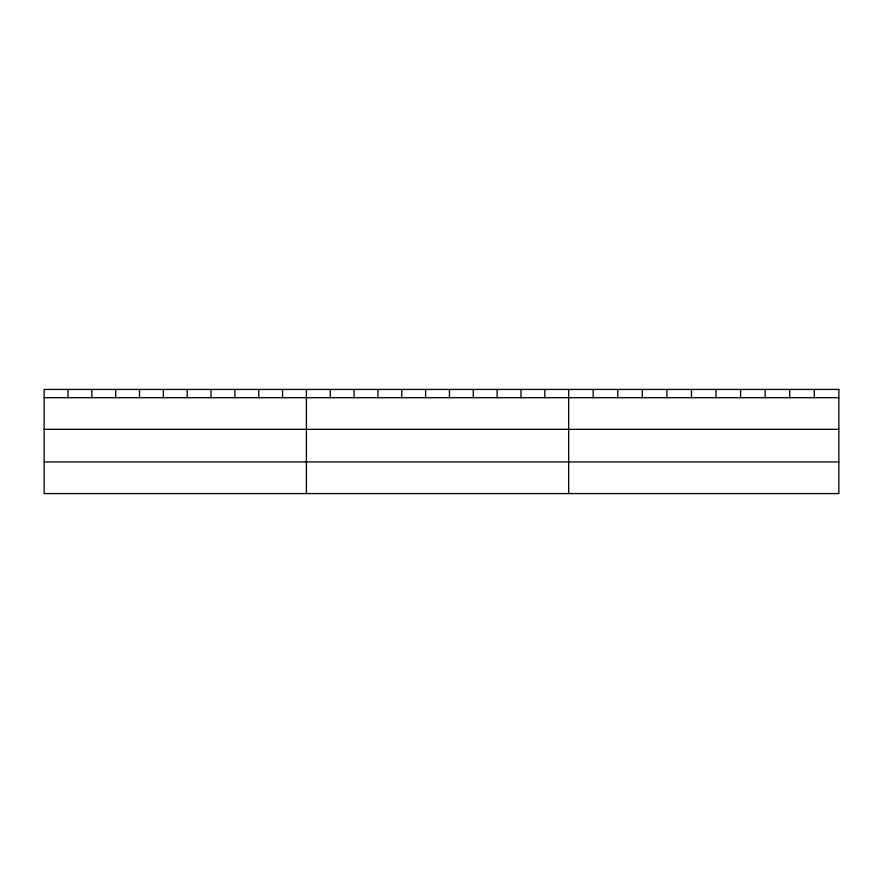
<?xml version="1.0" encoding="UTF-8"?>
<svg xmlns="http://www.w3.org/2000/svg" width="883" height="883" viewBox="0 0 883 883"><rect width="100%" height="100%" fill="white"/><g stroke="black" fill="none" stroke-linecap="round" stroke-linejoin="round"><path stroke-width="1.32" d="M44.15 397.681L838.85 397.681M44.15 429.326L838.85 429.326M44.15 461.93L838.85 461.93M814.292 389.425L814.292 397.681M789.722 389.425L789.722 397.681M765.164 389.425L765.164 397.681M740.594 389.425L740.594 397.681M716.036 389.425L716.036 397.681M691.466 389.425L691.466 397.681M666.908 389.425L666.908 397.681M642.338 389.425L642.338 397.681M617.78 389.425L617.78 397.681M593.21 389.425L593.21 397.681M568.652 389.425L568.652 493.575M544.811 389.425L544.811 397.681M520.97 389.425L520.97 397.681M497.129 389.425L497.129 397.681M473.288 389.425L473.288 397.681M449.447 389.425L449.447 397.681M425.606 389.425L425.606 397.681M401.765 389.425L401.765 397.681M377.924 389.425L377.924 397.681M354.083 389.425L354.083 397.681M330.242 389.425L330.242 397.681M306.401 389.425L306.401 493.575M282.56 389.425L282.56 397.681M258.719 389.425L258.719 397.681M234.878 389.425L234.878 397.681M211.037 389.425L211.037 397.681M187.196 389.425L187.196 397.681M163.355 389.425L163.355 397.681M139.514 389.425L139.514 397.681M115.673 389.425L115.673 397.681M91.832 389.425L91.832 397.681M67.991 389.425L67.991 397.681M838.85 389.425L44.15 389.425L44.15 493.575L838.85 493.575L838.85 389.425"/></g></svg>
